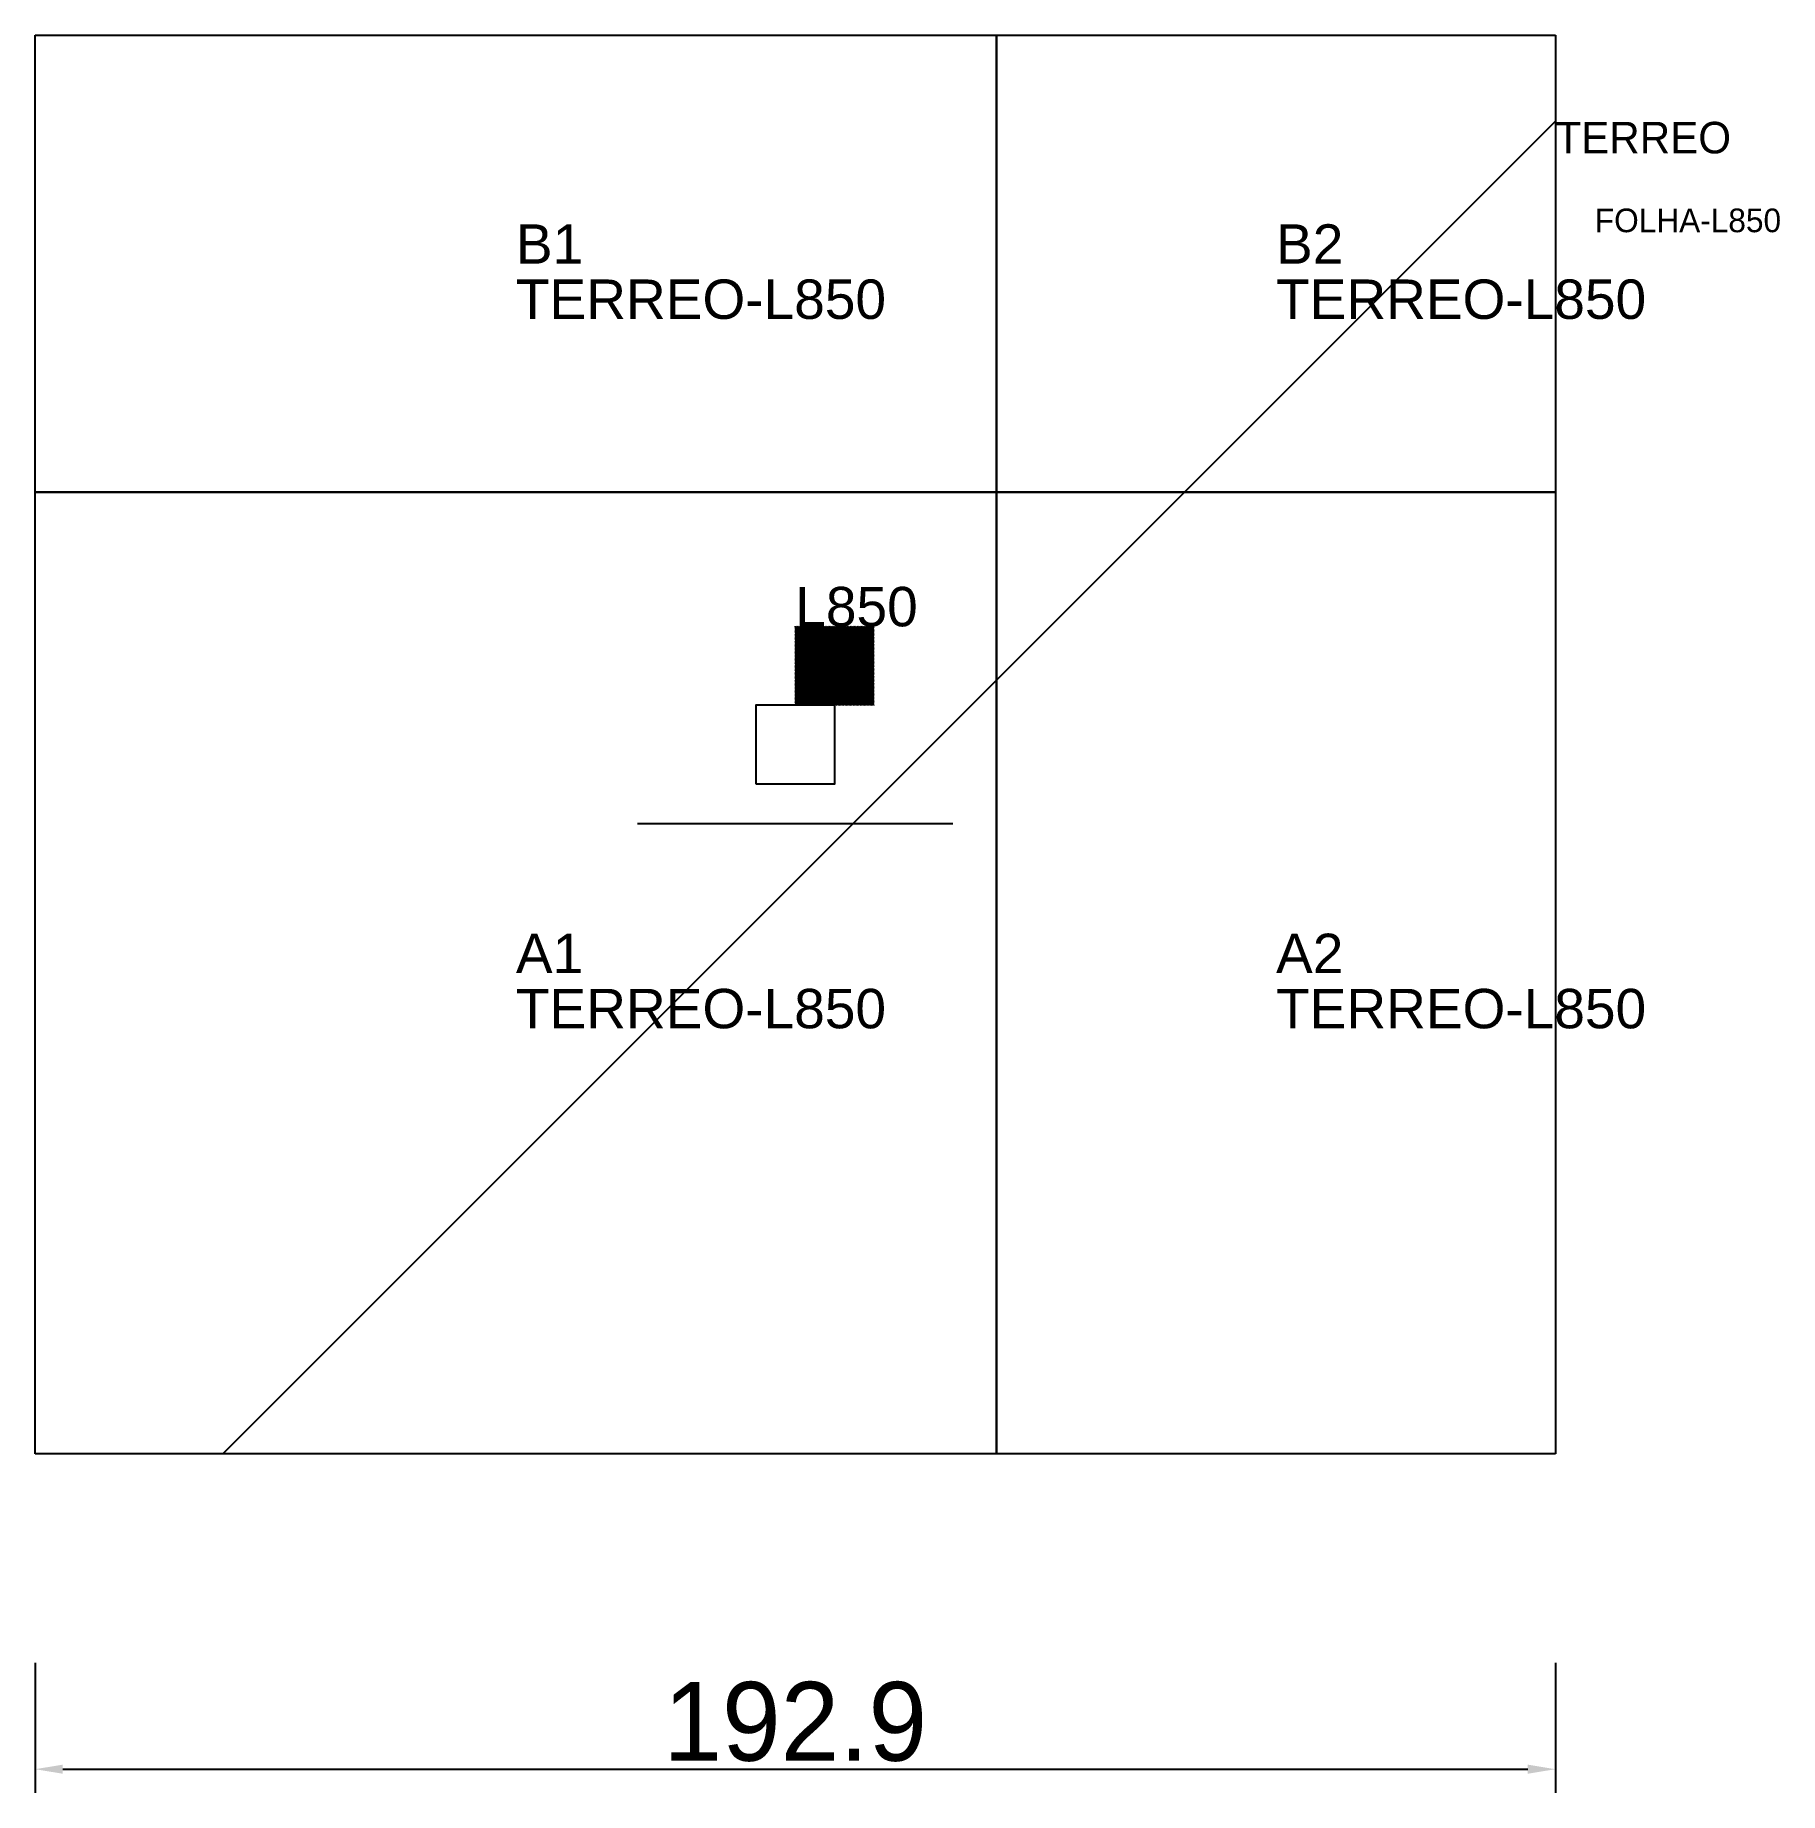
# Model space of a CAD drawing. Header units: metres. Extents: x 222 to 444, y -22 to 202.
import ezdxf

# ---------------------------------------------------------------- set-up
doc = ezdxf.new("R2010")
doc.units = ezdxf.units.M
for name, color, linetype in [('3', 3, 'CONTINUOUS'), ('AUX00', 7, 'CONTINUOUS'), ('COTA', 241, 'CONTINUOUS'), ('FOLHA', 255, 'CONTINUOUS'), ('Hachura', 251, 'CONTINUOUS'), ('NOMENCLATURA', 7, 'CONTINUOUS'), ('Nível', 160, 'CONTINUOUS'), ('Painéis', 200, 'CONTINUOUS'), ('Pilares', 5, 'CONTINUOUS'), ('REAPROVEITAMENTO', 251, 'CONTINUOUS'), ('SARR_2.2x7', 40, 'CONTINUOUS')]:
    doc.layers.add(name, color=color, linetype=linetype)
doc.styles.add('ARIAL', font='Arial.ttf')
doc.styles.add('STR_STANDARD', font='arial.ttf')
doc.dimstyles.new('EZ DXF', dxfattribs={"dimtxt": 10, "dimasz": 3.5, "dimexe": 3, "dimexo": 1.5, "dimgap": 1, "dimtad": 1, "dimdec": 1, "dimdsep": 46, "dimcen": 2.5, "dimazin": 3, "dimtfac": 1, "dimtmove": 0, "dimatfit": 3})

msp = doc.modelspace()

# ---------------------------------------------------------------- hatches: boundary and pattern name
at = {"layer": 'Hachura'}
h = msp.add_hatch(dxfattribs=at)
h.set_pattern_fill('ANSI31', scale=50)
h.paths.add_polyline_path([(415.1, 201.5), (415.1, 21.5), (222.2, 21.5), (222.2, 201.5)])
h = msp.add_hatch(dxfattribs=at)
h.set_pattern_fill('ANSI31', scale=50)
h.paths.add_polyline_path([(415.1, 201.5), (415.1, 21.5), (222.2, 21.5), (222.2, 201.5)])
at = {"layer": 'Reaproveitamento'}
h = msp.add_hatch(dxfattribs=at)
h.set_pattern_fill('SOLID')
h.paths.add_polyline_path([(318.65, 116.5), (328.65, 116.5), (328.65, 126.5), (318.65, 126.5)])
h = msp.add_hatch(dxfattribs=at)
h.set_pattern_fill('SOLID')
h.paths.add_polyline_path([(318.65, 116.5), (328.65, 116.5), (328.65, 126.5), (318.65, 126.5)])

# ---------------------------------------------------------------- linework, layer by layer
at = {"layer": '3'}
for points in [[(344.2, 21.5), (344.2, 201.5)], [(344.2, 21.5), (344.2, 201.5)], [(222.2, 143.5), (415.1, 143.5)], [(222.2, 143.5), (415.1, 143.5)]]:
    msp.add_lwpolyline(points, close=True, dxfattribs=at)
at = {"layer": 'Painéis', "color": 200}
for p, q in [((222.2, 21.5), (222.2, 201.5)), ((222.2, 201.5), (415.1, 201.5)), ((222.2, 21.5), (222.2, 201.5)), ((222.2, 201.5), (415.1, 201.5)), ((415.1, 201.5), (415.1, 21.5)), ((415.1, 201.5), (415.1, 21.5)), ((415.1, 21.5), (222.2, 21.5)), ((415.1, 21.5), (222.2, 21.5))]:
    msp.add_line(p, q, dxfattribs=at)
at = {"layer": 'Pilares'}
msp.add_lwpolyline([(313.65, 106.5), (323.65, 106.5), (323.65, 116.5), (313.65, 116.5)], close=True, dxfattribs=at)
msp.add_lwpolyline([(313.65, 106.5), (323.65, 106.5), (323.65, 116.5), (313.65, 116.5)], close=True, dxfattribs=at)
at = {"layer": 'SARR_2.2x7'}
msp.add_line((298.65, 101.5), (338.65, 101.5), dxfattribs=at)
msp.add_line((298.65, 101.5), (338.65, 101.5), dxfattribs=at)

# ---------------------------------------------------------------- texts
at = {"layer": '3', "style": 'STR_STANDARD'}
for s, p in [('B1', (283.2, 172.5)), ('B1', (283.2, 172.5)), ('B2', (379.65, 172.5)), ('B2', (379.65, 172.5)), ('A1', (283.2, 82.5)), ('A1', (283.2, 82.5)), ('A2', (379.65, 82.5)), ('A2', (379.65, 82.5))]:
    msp.add_text(s, height=5, dxfattribs=at).set_placement(p)
at = {"layer": 'AUX00', "style": 'STR_STANDARD'}
for p in [(283.2, 165.5), (283.2, 165.5), (379.65, 165.5), (379.65, 165.5), (283.2, 75.5), (283.2, 75.5), (379.65, 75.5), (379.65, 75.5)]:
    msp.add_text('TERREO-L850', height=5, dxfattribs=at).set_placement(p)
at = {"layer": 'FOLHA'}
msp.add_text('FOLHA-L850', height=3, dxfattribs=at).set_placement((420.1, 176.5))
msp.add_text('FOLHA-L850', height=3, dxfattribs=at).set_placement((420.1, 176.5))
at = {"layer": 'NOMENCLATURA', "insert": (318.65, 131.5), "char_height": 5, "attachment_point": 1, "style": 'ARIAL'}
msp.add_mtext('L850', dxfattribs=at)
msp.add_mtext('L850', dxfattribs=at)
at = {"layer": 'Nível'}
msp.add_text('TERREO', height=4, dxfattribs=at).set_placement((415.1, 186.5))
msp.add_text('TERREO', height=4, dxfattribs=at).set_placement((415.1, 186.5))

# ---------------------------------------------------------------- dimensions: what is measured, and where the dimension line sits
at = {"layer": 'COTA'}
msp.add_linear_dim(base=(222.2, -18.5), p1=(222.2, -3.5), p2=(415.1, -3.5), dimstyle='EZ DXF', dxfattribs=at).render()
msp.add_linear_dim(base=(222.2, -18.5), p1=(222.2, -3.5), p2=(415.1, -3.5), dimstyle='EZ DXF', dxfattribs=at).render()

doc.saveas('drawing.dxf')
